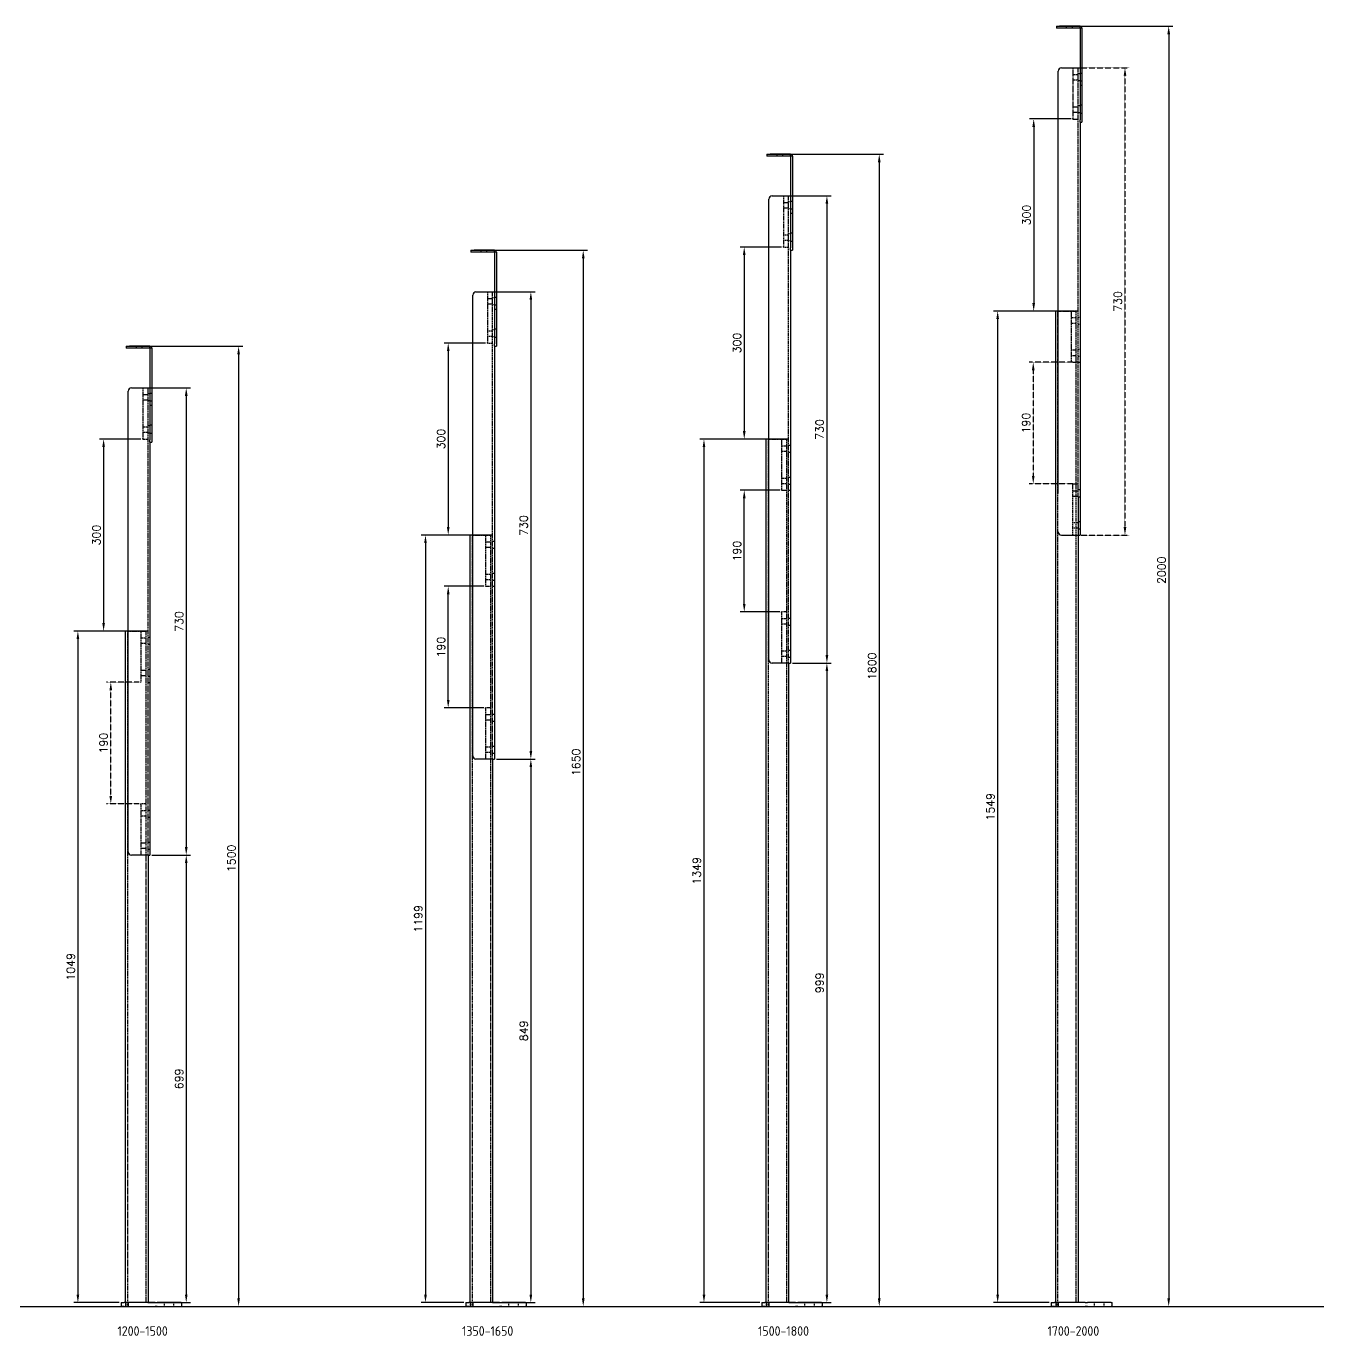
# Model space of a CAD drawing. Extents: x 10456 to 18222, y -1084 to 961.
# Drawn here: x 16195 to 18222, y -1084 to 961 of the extents above; entities that cross this region are included whole.
import ezdxf

# ---------------------------------------------------------------- set-up
doc = ezdxf.new("R2010")
doc.units = 0
doc.header["$LTSCALE"] = 0.05
doc.linetypes.add('Streeplijn', pattern=[10, 7, -3])
doc.layers.get('DEFPOINTS').update_dxf_attribs({"linetype": 'CONTINUOUS'})
for name, color, linetype in [('50VOL', 13, 'CONTINUOUS'), ('70VOL', 5, 'CONTINUOUS'), ('AM_3', 6, 'Streeplijn'), ('BASIS', 7, 'CONTINUOUS')]:
    doc.layers.add(name, color=color, linetype=linetype)
doc.styles.add('ROMANS', font='romans.shx')
doc.styles.get("Standard").update_dxf_attribs({"font": 'isocp.shx'})
doc.dimstyles.new('1_OP_05$0', dxfattribs={"dimscale": 5, "dimtxt": 2.5, "dimasz": 2.5, "dimexe": 1.3, "dimexo": 0.6, "dimgap": 1, "dimtad": 1, "dimdec": 1, "dimdsep": 46, "dimtxsty": 'ROMANS', "dimcen": -1.5, "dimclrd": 150, "dimclre": 150, "dimclrt": 5, "dimadec": 0, "dimazin": 0, "dimtfac": 1, "dimtdec": 1, "dimtmove": 0, "dimatfit": 3, "dimfxl": 0, "dimtolj": 1, "dimtzin": 0, "dimarcsym": 0})

# ---------------------------------------------------------------- blocks, each defined once
blk = doc.blocks.new('*D130')
at = {"layer": '70VOL', "color": 150, "lineweight": -2}
for p, q in [((16354.1, 461.5), (16533.1, 461.5)), ((16526.6, 449), (16526.6, -1026)), ((16441.1, -1038.5), (16533.1, -1038.5))]:
    blk.add_line(p, q, dxfattribs=at)
at = {"layer": '70VOL', "color": 150}
for points in [[(16524.6, 449), (16528.7, 449), (16526.6, 461.5)], [(16524.6, -1026), (16528.7, -1026), (16526.6, -1038.5)]]:
    blk.add_solid(points, dxfattribs=at)
at = {"layer": 'DEFPOINTS', "color": 0}
for p in [(16351.1, 461.5), (16438.1, -1038.5), (16526.6, -1038.5)]:
    blk.add_point(p, dxfattribs=at)
at = {"layer": '70VOL', "color": 5, "insert": (16515.4, -338.5), "char_height": 12.5, "attachment_point": 5, "rotation": 90, "style": 'ROMANS'}
blk.add_mtext('\\A1;1500', dxfattribs=at)
blk = doc.blocks.new('*D131')
at = {"layer": '70VOL', "color": 150, "lineweight": -2}
for p, q in [((16388.1, 396.5), (16451.3, 396.5)), ((16444.8, 384), (16444.8, -321)), ((16391.1, -333.5), (16451.3, -333.5))]:
    blk.add_line(p, q, dxfattribs=at)
at = {"layer": '70VOL', "color": 150}
for points in [[(16442.8, 384), (16446.9, 384), (16444.8, 396.5)], [(16442.8, -321), (16446.9, -321), (16444.8, -333.5)]]:
    blk.add_solid(points, dxfattribs=at)
at = {"layer": 'DEFPOINTS', "color": 0}
for p in [(16385.1, 396.5), (16388.1, -333.5), (16444.8, -333.5)]:
    blk.add_point(p, dxfattribs=at)
at = {"layer": '70VOL', "color": 5, "insert": (16433.6, 31.5), "char_height": 12.5, "attachment_point": 5, "rotation": 90, "style": 'ROMANS'}
blk.add_mtext('\\A1;730', dxfattribs=at)
blk = doc.blocks.new('*D132')
at = {"layer": '70VOL', "color": 150, "lineweight": -2}
for p, q in [((16374.1, 316.5), (16309.3, 316.5)), ((16315.8, 304), (16315.8, 29)), ((16379.1, 16.5), (16309.3, 16.5))]:
    blk.add_line(p, q, dxfattribs=at)
at = {"layer": '70VOL', "color": 150}
for points in [[(16313.7, 304), (16317.8, 304), (16315.8, 316.5)], [(16313.7, 29), (16317.8, 29), (16315.8, 16.5)]]:
    blk.add_solid(points, dxfattribs=at)
at = {"layer": 'DEFPOINTS', "color": 0}
for p in [(16377.1, 316.5), (16315.8, 16.5), (16382.1, 16.5)]:
    blk.add_point(p, dxfattribs=at)
at = {"layer": '70VOL', "color": 5, "insert": (16304.5, 166.5), "char_height": 12.5, "attachment_point": 5, "rotation": 90, "style": 'ROMANS'}
blk.add_mtext('\\A1;300', dxfattribs=at)
blk = doc.blocks.new('*D133')
at = {"layer": '70VOL', "color": 150, "lineweight": -2}
for p, q in [((16391.1, -333.5), (16451.3, -333.5)), ((16444.8, -346), (16444.8, -1020)), ((16385.1, -1032.5), (16451.3, -1032.5))]:
    blk.add_line(p, q, dxfattribs=at)
at = {"layer": '70VOL', "color": 150}
for points in [[(16442.8, -346), (16446.9, -346), (16444.8, -333.5)], [(16442.8, -1020), (16446.9, -1020), (16444.8, -1032.5)]]:
    blk.add_solid(points, dxfattribs=at)
at = {"layer": 'DEFPOINTS', "color": 0}
for p in [(16388.1, -333.5), (16382.1, -1032.5), (16444.8, -1032.5)]:
    blk.add_point(p, dxfattribs=at)
at = {"layer": '70VOL', "color": 5, "insert": (16433.6, -683), "char_height": 12.5, "attachment_point": 5, "rotation": 90, "style": 'ROMANS'}
blk.add_mtext('\\A1;699', dxfattribs=at)
blk = doc.blocks.new('*D134')
at = {"layer": '70VOL', "color": 150, "lineweight": -2}
for p, q in [((16892.4, 611.5), (17071.4, 611.5)), ((17064.9, 599), (17064.9, -1026)), ((16979.4, -1038.5), (17071.4, -1038.5))]:
    blk.add_line(p, q, dxfattribs=at)
at = {"layer": '70VOL', "color": 150}
for points in [[(17062.9, 599), (17067, 599), (17064.9, 611.5)], [(17062.9, -1026), (17067, -1026), (17064.9, -1038.5)]]:
    blk.add_solid(points, dxfattribs=at)
at = {"layer": 'DEFPOINTS', "color": 0}
for p in [(16889.4, 611.5), (16976.4, -1038.5), (17064.9, -1038.5)]:
    blk.add_point(p, dxfattribs=at)
at = {"layer": '70VOL', "color": 5, "insert": (17053.7, -188.5), "char_height": 12.5, "attachment_point": 5, "rotation": 90, "style": 'ROMANS'}
blk.add_mtext('\\A1;1650', dxfattribs=at)
blk = doc.blocks.new('*D135')
at = {"layer": '70VOL', "color": 150, "lineweight": -2}
for p, q in [((16926.4, 546.5), (16989.6, 546.5)), ((16983.1, 534), (16983.1, -171)), ((16929.4, -183.5), (16989.6, -183.5))]:
    blk.add_line(p, q, dxfattribs=at)
at = {"layer": '70VOL', "color": 150}
for points in [[(16981, 534), (16985.2, 534), (16983.1, 546.5)], [(16981, -171), (16985.2, -171), (16983.1, -183.5)]]:
    blk.add_solid(points, dxfattribs=at)
at = {"layer": 'DEFPOINTS', "color": 0}
for p in [(16923.4, 546.5), (16926.4, -183.5), (16983.1, -183.5)]:
    blk.add_point(p, dxfattribs=at)
at = {"layer": '70VOL', "color": 5, "insert": (16971.9, 181.5), "char_height": 12.5, "attachment_point": 5, "rotation": 90, "style": 'ROMANS'}
blk.add_mtext('\\A1;730', dxfattribs=at)
blk = doc.blocks.new('*D136')
at = {"layer": '70VOL', "color": 150, "lineweight": -2}
for p, q in [((16909.4, 86.5), (16847.5, 86.5)), ((16854, -91), (16854, 74)), ((16909.4, -103.5), (16847.5, -103.5))]:
    blk.add_line(p, q, dxfattribs=at)
at = {"layer": '70VOL', "color": 150}
for points in [[(16852, 74), (16856.1, 74), (16854, 86.5)], [(16852, -91), (16856.1, -91), (16854, -103.5)]]:
    blk.add_solid(points, dxfattribs=at)
at = {"layer": 'DEFPOINTS', "color": 0}
for p in [(16854, 86.5), (16912.4, 86.5), (16912.4, -103.5)]:
    blk.add_point(p, dxfattribs=at)
at = {"layer": '70VOL', "color": 5, "insert": (16842.8, -8.5), "char_height": 12.5, "attachment_point": 5, "rotation": 90, "style": 'ROMANS'}
blk.add_mtext('\\A1;190', dxfattribs=at)
blk = doc.blocks.new('*D137')
at = {"layer": '70VOL', "color": 150, "lineweight": -2}
for p, q in [((16912.4, 466.5), (16847.5, 466.5)), ((16854, 454), (16854, 179)), ((16917.4, 166.5), (16847.5, 166.5))]:
    blk.add_line(p, q, dxfattribs=at)
at = {"layer": '70VOL', "color": 150}
for points in [[(16852, 454), (16856.1, 454), (16854, 466.5)], [(16852, 179), (16856.1, 179), (16854, 166.5)]]:
    blk.add_solid(points, dxfattribs=at)
at = {"layer": 'DEFPOINTS', "color": 0}
for p in [(16915.4, 466.5), (16854, 166.5), (16920.4, 166.5)]:
    blk.add_point(p, dxfattribs=at)
at = {"layer": '70VOL', "color": 5, "insert": (16842.8, 316.5), "char_height": 12.5, "attachment_point": 5, "rotation": 90, "style": 'ROMANS'}
blk.add_mtext('\\A1;300', dxfattribs=at)
blk = doc.blocks.new('*D138')
at = {"layer": '70VOL', "color": 150, "lineweight": -2}
for p, q in [((16929.4, -183.5), (16989.6, -183.5)), ((16983.1, -196), (16983.1, -1020)), ((16923.4, -1032.5), (16989.6, -1032.5))]:
    blk.add_line(p, q, dxfattribs=at)
at = {"layer": '70VOL', "color": 150}
for points in [[(16981, -196), (16985.2, -196), (16983.1, -183.5)], [(16981, -1020), (16985.2, -1020), (16983.1, -1032.5)]]:
    blk.add_solid(points, dxfattribs=at)
at = {"layer": 'DEFPOINTS', "color": 0}
for p in [(16926.4, -183.5), (16920.4, -1032.5), (16983.1, -1032.5)]:
    blk.add_point(p, dxfattribs=at)
at = {"layer": '70VOL', "color": 5, "insert": (16971.9, -608), "char_height": 12.5, "attachment_point": 5, "rotation": 90, "style": 'ROMANS'}
blk.add_mtext('\\A1;849', dxfattribs=at)
blk = doc.blocks.new('*D139')
at = {"layer": '70VOL', "color": 150, "lineweight": -2}
for p, q in [((17354.8, 761.5), (17533.8, 761.5)), ((17527.3, 749), (17527.3, -1026)), ((17441.8, -1038.5), (17533.8, -1038.5))]:
    blk.add_line(p, q, dxfattribs=at)
at = {"layer": '70VOL', "color": 150}
for points in [[(17525.2, 749), (17529.4, 749), (17527.3, 761.5)], [(17525.2, -1026), (17529.4, -1026), (17527.3, -1038.5)]]:
    blk.add_solid(points, dxfattribs=at)
at = {"layer": 'DEFPOINTS', "color": 0}
for p in [(17351.8, 761.5), (17438.8, -1038.5), (17527.3, -1038.5)]:
    blk.add_point(p, dxfattribs=at)
at = {"layer": '70VOL', "color": 5, "insert": (17516, -38.5), "char_height": 12.5, "attachment_point": 5, "rotation": 90, "style": 'ROMANS'}
blk.add_mtext('\\A1;1800', dxfattribs=at)
blk = doc.blocks.new('*D140')
at = {"layer": '70VOL', "color": 150, "lineweight": -2}
for p, q in [((17388.8, 696.5), (17452, 696.5)), ((17445.5, 684), (17445.5, -21)), ((17391.8, -33.5), (17452, -33.5))]:
    blk.add_line(p, q, dxfattribs=at)
at = {"layer": '70VOL', "color": 150}
for points in [[(17443.4, 684), (17447.6, 684), (17445.5, 696.5)], [(17443.4, -21), (17447.6, -21), (17445.5, -33.5)]]:
    blk.add_solid(points, dxfattribs=at)
at = {"layer": 'DEFPOINTS', "color": 0}
for p in [(17385.8, 696.5), (17388.8, -33.5), (17445.5, -33.5)]:
    blk.add_point(p, dxfattribs=at)
at = {"layer": '70VOL', "color": 5, "insert": (17434.2, 331.5), "char_height": 12.5, "attachment_point": 5, "rotation": 90, "style": 'ROMANS'}
blk.add_mtext('\\A1;730', dxfattribs=at)
blk = doc.blocks.new('*D141')
at = {"layer": '70VOL', "color": 150, "lineweight": -2}
for p, q in [((17371.8, 236.5), (17309.9, 236.5)), ((17316.4, 59), (17316.4, 224)), ((17371.8, 46.5), (17309.9, 46.5))]:
    blk.add_line(p, q, dxfattribs=at)
at = {"layer": '70VOL', "color": 150}
for points in [[(17314.3, 224), (17318.5, 224), (17316.4, 236.5)], [(17314.3, 59), (17318.5, 59), (17316.4, 46.5)]]:
    blk.add_solid(points, dxfattribs=at)
at = {"layer": 'DEFPOINTS', "color": 0}
for p in [(17316.4, 236.5), (17374.8, 236.5), (17374.8, 46.5)]:
    blk.add_point(p, dxfattribs=at)
at = {"layer": '70VOL', "color": 5, "insert": (17305.1, 141.5), "char_height": 12.5, "attachment_point": 5, "rotation": 90, "style": 'ROMANS'}
blk.add_mtext('\\A1;190', dxfattribs=at)
blk = doc.blocks.new('*D142')
at = {"layer": '70VOL', "color": 150, "lineweight": -2}
for p, q in [((17374.8, 616.5), (17309.9, 616.5)), ((17316.4, 604), (17316.4, 329)), ((17379.8, 316.5), (17309.9, 316.5))]:
    blk.add_line(p, q, dxfattribs=at)
at = {"layer": '70VOL', "color": 150}
for points in [[(17314.3, 604), (17318.5, 604), (17316.4, 616.5)], [(17314.3, 329), (17318.5, 329), (17316.4, 316.5)]]:
    blk.add_solid(points, dxfattribs=at)
at = {"layer": 'DEFPOINTS', "color": 0}
for p in [(17377.8, 616.5), (17316.4, 316.5), (17382.8, 316.5)]:
    blk.add_point(p, dxfattribs=at)
at = {"layer": '70VOL', "color": 5, "insert": (17305.1, 466.5), "char_height": 12.5, "attachment_point": 5, "rotation": 90, "style": 'ROMANS'}
blk.add_mtext('\\A1;300', dxfattribs=at)
blk = doc.blocks.new('*D143')
at = {"layer": '70VOL', "color": 150, "lineweight": -2}
for p, q in [((17391.8, -33.5), (17452, -33.5)), ((17445.5, -46), (17445.5, -1020)), ((17385.8, -1032.5), (17452, -1032.5))]:
    blk.add_line(p, q, dxfattribs=at)
at = {"layer": '70VOL', "color": 150}
for points in [[(17443.4, -46), (17447.6, -46), (17445.5, -33.5)], [(17443.4, -1020), (17447.6, -1020), (17445.5, -1032.5)]]:
    blk.add_solid(points, dxfattribs=at)
at = {"layer": 'DEFPOINTS', "color": 0}
for p in [(17388.8, -33.5), (17382.8, -1032.5), (17445.5, -1032.5)]:
    blk.add_point(p, dxfattribs=at)
at = {"layer": '70VOL', "color": 5, "insert": (17434.2, -533), "char_height": 12.5, "attachment_point": 5, "rotation": 90, "style": 'ROMANS'}
blk.add_mtext('\\A1;999', dxfattribs=at)
blk = doc.blocks.new('*D144')
at = {"layer": '70VOL', "color": 150, "lineweight": -2}
for p, q in [((17806.9, 961.5), (17985.9, 961.5)), ((17979.4, 949), (17979.4, -1026)), ((17893.9, -1038.5), (17985.9, -1038.5))]:
    blk.add_line(p, q, dxfattribs=at)
at = {"layer": '70VOL', "color": 150}
for points in [[(17977.3, 949), (17981.5, 949), (17979.4, 961.5)], [(17977.3, -1026), (17981.5, -1026), (17979.4, -1038.5)]]:
    blk.add_solid(points, dxfattribs=at)
at = {"layer": 'DEFPOINTS', "color": 0}
for p in [(17803.9, 961.5), (17890.9, -1038.5), (17979.4, -1038.5)]:
    blk.add_point(p, dxfattribs=at)
at = {"layer": '70VOL', "color": 5, "insert": (17968.2, 111.5), "char_height": 12.5, "attachment_point": 5, "rotation": 90, "style": 'ROMANS'}
blk.add_mtext('\\A1;2000', dxfattribs=at)
blk = doc.blocks.new('*D145')
at = {"layer": '70VOL', "color": 150, "lineweight": -2}
for p, q in [((17826.9, 816.5), (17762, 816.5)), ((17768.5, 804), (17768.5, 529)), ((17831.9, 516.5), (17762, 516.5))]:
    blk.add_line(p, q, dxfattribs=at)
at = {"layer": '70VOL', "color": 150}
for points in [[(17766.4, 804), (17770.6, 804), (17768.5, 816.5)], [(17766.4, 529), (17770.6, 529), (17768.5, 516.5)]]:
    blk.add_solid(points, dxfattribs=at)
at = {"layer": 'DEFPOINTS', "color": 0}
for p in [(17829.9, 816.5), (17768.5, 516.5), (17834.9, 516.5)]:
    blk.add_point(p, dxfattribs=at)
at = {"layer": '70VOL', "color": 5, "insert": (17757.3, 666.5), "char_height": 12.5, "attachment_point": 5, "rotation": 90, "style": 'ROMANS'}
blk.add_mtext('\\A1;300', dxfattribs=at)
blk = doc.blocks.new('*D153')
at = {"layer": '70VOL', "color": 150, "lineweight": -2}
for p, q in [((16347.1, 16.5), (16269.1, 16.5)), ((16275.6, 4), (16275.6, -1020)), ((16340.1, -1032.5), (16269.1, -1032.5))]:
    blk.add_line(p, q, dxfattribs=at)
at = {"layer": '70VOL', "color": 150}
for points in [[(16273.5, 4), (16277.7, 4), (16275.6, 16.5)], [(16273.5, -1020), (16277.7, -1020), (16275.6, -1032.5)]]:
    blk.add_solid(points, dxfattribs=at)
at = {"layer": 'DEFPOINTS', "color": 0}
for p in [(16350.1, 16.5), (16275.6, -1032.5), (16343.1, -1032.5)]:
    blk.add_point(p, dxfattribs=at)
at = {"layer": '70VOL', "color": 5, "insert": (16264.4, -508), "char_height": 12.5, "attachment_point": 5, "rotation": 90, "style": 'ROMANS'}
blk.add_mtext('\\A1;1049', dxfattribs=at)
blk = doc.blocks.new('*D154')
at = {"layer": '70VOL', "color": 150, "lineweight": -2}
for p, q in [((16885.4, 166.5), (16812, 166.5)), ((16818.5, 154), (16818.5, -1020)), ((16878.4, -1032.5), (16812, -1032.5))]:
    blk.add_line(p, q, dxfattribs=at)
at = {"layer": '70VOL', "color": 150}
for points in [[(16816.4, 154), (16820.6, 154), (16818.5, 166.5)], [(16816.4, -1020), (16820.6, -1020), (16818.5, -1032.5)]]:
    blk.add_solid(points, dxfattribs=at)
at = {"layer": 'DEFPOINTS', "color": 0}
for p in [(16888.4, 166.5), (16818.5, -1032.5), (16881.4, -1032.5)]:
    blk.add_point(p, dxfattribs=at)
at = {"layer": '70VOL', "color": 5, "insert": (16807.3, -433), "char_height": 12.5, "attachment_point": 5, "rotation": 90, "style": 'ROMANS'}
blk.add_mtext('\\A1;1199', dxfattribs=at)
blk = doc.blocks.new('*D155')
at = {"layer": '70VOL', "color": 150, "lineweight": -2}
for p, q in [((17351.8, 316.5), (17247, 316.5)), ((17253.5, 304), (17253.5, -1020)), ((17340.8, -1032.5), (17247, -1032.5))]:
    blk.add_line(p, q, dxfattribs=at)
at = {"layer": '70VOL', "color": 150}
for points in [[(17251.4, 304), (17255.6, 304), (17253.5, 316.5)], [(17251.4, -1020), (17255.6, -1020), (17253.5, -1032.5)]]:
    blk.add_solid(points, dxfattribs=at)
at = {"layer": 'DEFPOINTS', "color": 0}
for p in [(17354.8, 316.5), (17253.5, -1032.5), (17343.8, -1032.5)]:
    blk.add_point(p, dxfattribs=at)
at = {"layer": '70VOL', "color": 5, "insert": (17242.2, -358), "char_height": 12.5, "attachment_point": 5, "rotation": 90, "style": 'ROMANS'}
blk.add_mtext('\\A1;1349', dxfattribs=at)
blk = doc.blocks.new('*D156')
at = {"layer": '70VOL', "color": 150, "lineweight": -2}
for p, q in [((17799.9, 516.5), (17705.7, 516.5)), ((17712.2, 504), (17712.2, -1020)), ((17792.9, -1032.5), (17705.7, -1032.5))]:
    blk.add_line(p, q, dxfattribs=at)
at = {"layer": '70VOL', "color": 150}
for points in [[(17710.1, 504), (17714.3, 504), (17712.2, 516.5)], [(17710.1, -1020), (17714.3, -1020), (17712.2, -1032.5)]]:
    blk.add_solid(points, dxfattribs=at)
at = {"layer": 'DEFPOINTS', "color": 0}
for p in [(17802.9, 516.5), (17712.2, -1032.5), (17795.9, -1032.5)]:
    blk.add_point(p, dxfattribs=at)
at = {"layer": '70VOL', "color": 5, "insert": (17700.9, -258), "char_height": 12.5, "attachment_point": 5, "rotation": 90, "style": 'ROMANS'}
blk.add_mtext('\\A1;1549', dxfattribs=at)
blk = doc.blocks.new('*D157')
at = {"layer": 'AM_3', "color": 150, "lineweight": -2}
for p, q in [((17814.9, 896.5), (17917.6, 896.5)), ((17911.1, 884), (17911.1, 179)), ((17832.9, 166.5), (17917.6, 166.5))]:
    blk.add_line(p, q, dxfattribs=at)
at = {"layer": 'AM_3', "color": 150}
for points in [[(17909, 884), (17913.2, 884), (17911.1, 896.5)], [(17909, 179), (17913.2, 179), (17911.1, 166.5)]]:
    blk.add_solid(points, dxfattribs=at)
at = {"layer": 'DEFPOINTS', "color": 0}
for p in [(17811.9, 896.5), (17829.9, 166.5), (17911.1, 166.5)]:
    blk.add_point(p, dxfattribs=at)
at = {"layer": 'AM_3', "color": 5, "insert": (17899.9, 531.5), "char_height": 12.5, "attachment_point": 5, "rotation": 90, "style": 'ROMANS'}
blk.add_mtext('\\A1;730', dxfattribs=at)
blk = doc.blocks.new('*D158')
at = {"layer": 'AM_3', "color": 150, "lineweight": -2}
for p, q in [((17837.9, 436.5), (17761.3, 436.5)), ((17767.8, 424), (17767.8, 259)), ((17834.9, 246.5), (17761.3, 246.5))]:
    blk.add_line(p, q, dxfattribs=at)
at = {"layer": 'AM_3', "color": 150}
for points in [[(17765.7, 424), (17769.9, 424), (17767.8, 436.5)], [(17765.7, 259), (17769.9, 259), (17767.8, 246.5)]]:
    blk.add_solid(points, dxfattribs=at)
at = {"layer": 'DEFPOINTS', "color": 0}
for p in [(17840.9, 436.5), (17767.8, 246.5), (17837.9, 246.5)]:
    blk.add_point(p, dxfattribs=at)
at = {"layer": 'AM_3', "color": 5, "insert": (17756.6, 341.5), "char_height": 12.5, "attachment_point": 5, "rotation": 90, "style": 'ROMANS'}
blk.add_mtext('\\A1;190', dxfattribs=at)
blk = doc.blocks.new('*D159')
at = {"layer": 'AM_3', "color": 150, "lineweight": -2}
for p, q in [((16371.1, -63.5), (16320.5, -63.5)), ((16327, -241), (16327, -76)), ((16371.1, -253.5), (16320.5, -253.5))]:
    blk.add_line(p, q, dxfattribs=at)
at = {"layer": 'AM_3', "color": 150}
for points in [[(16324.9, -76), (16329.1, -76), (16327, -63.5)], [(16324.9, -241), (16329.1, -241), (16327, -253.5)]]:
    blk.add_solid(points, dxfattribs=at)
at = {"layer": 'DEFPOINTS', "color": 0}
for p in [(16327, -63.5), (16374.1, -63.5), (16374.1, -253.5)]:
    blk.add_point(p, dxfattribs=at)
at = {"layer": 'AM_3', "color": 5, "insert": (16315.7, -158.5), "char_height": 12.5, "attachment_point": 5, "rotation": 90, "style": 'ROMANS'}
blk.add_mtext('\\A1;190', dxfattribs=at)

msp = doc.modelspace()

# ---------------------------------------------------------------- linework, layer by layer
at = {"layer": '50VOL', "ltscale": 5}
for p, q in [((17803.88, 961.47), (17808.88, 961.47)), ((17803.88, 961.47), (17803.88, 958.47)), ((17808.88, 958.47), (17803.88, 958.47)), ((17840.87, 961.47), (17808.88, 961.47)), ((17840.87, 958.47), (17808.88, 958.47)), ((17840.87, 958.47), (17840.87, 961.47)), ((17840.87, 958.47), (17840.87, 961.47)), ((17840.87, 961.47), (17840.87, 961.47)), ((17840.87, 958.47), (17840.87, 958.47)), ((17840.88, 958.47), (17840.88, 815.08)), ((17843.88, 958.47), (17840.88, 958.47)), ((17843.88, 958.47), (17843.88, 815.08)), ((17806.88, 231.47), (17806.88, 891.47)), ((17811.88, 896.47), (17837.87, 896.47)), ((17837.87, 896.47), (17840.88, 896.47)), ((17840.88, 811.47), (17840.88, 815.08)), ((17840.88, 811.47), (17840.88, 166.47)), ((17840.88, 811.47), (17843.88, 811.47)), ((17843.88, 815.08), (17843.88, 811.47)), ((17351.76, 761.47), (17356.76, 761.47)), ((17351.76, 761.47), (17351.76, 758.47)), ((17356.76, 758.47), (17351.76, 758.47)), ((17388.76, 761.47), (17356.76, 761.47)), ((17388.76, 758.47), (17356.76, 758.47)), ((17388.76, 758.47), (17388.76, 761.47)), ((17388.76, 758.47), (17388.76, 761.47)), ((17388.76, 761.47), (17388.76, 761.47)), ((17388.76, 758.47), (17388.76, 615.08)), ((17388.76, 758.47), (17388.76, 758.47)), ((17391.76, 758.47), (17388.76, 758.47)), ((17391.76, 758.47), (17391.76, 615.08)), ((17359.76, 696.47), (17385.76, 696.47)), ((17385.76, 696.47), (17388.76, 696.47)), ((17354.76, -28.53), (17354.76, 691.47)), ((17388.76, 611.47), (17388.76, 615.08)), ((17391.76, 615.08), (17391.76, 611.47)), ((16889.41, 611.47), (16894.41, 611.47)), ((16889.41, 611.47), (16889.41, 608.47)), ((16894.41, 608.47), (16889.41, 608.47)), ((16926.41, 611.47), (16894.41, 611.47)), ((16926.41, 608.47), (16894.41, 608.47)), ((16926.41, 608.47), (16926.41, 611.47)), ((16926.41, 608.47), (16926.41, 611.47)), ((16926.41, 611.47), (16926.41, 611.47)), ((16926.41, 608.47), (16926.41, 465.08)), ((16926.41, 608.47), (16926.41, 608.47)), ((16929.41, 608.47), (16926.41, 608.47)), ((16929.41, 608.47), (16929.41, 465.08)), ((17388.76, 611.47), (17388.76, -33.53)), ((17388.76, 611.47), (17391.76, 611.47)), ((16892.41, -178.53), (16892.41, 541.47)), ((16897.41, 546.47), (16923.41, 546.47)), ((16923.41, 546.47), (16926.41, 546.47)), ((17805.88, 516.47), (17802.88, 516.47)), ((17802.88, -1032.53), (17802.88, 516.47)), ((17805.88, 516.47), (17806.88, 516.47)), ((16351.12, 461.47), (16356.12, 461.47)), ((16351.12, 461.47), (16351.12, 458.47)), ((16356.12, 458.47), (16351.12, 458.47)), ((16388.12, 461.47), (16356.12, 461.47)), ((16388.12, 458.47), (16356.12, 458.47)), ((16388.12, 458.47), (16388.12, 461.47)), ((16388.12, 458.47), (16388.12, 461.47)), ((16388.12, 461.47), (16388.12, 461.47)), ((16388.12, 458.47), (16388.12, 315.08)), ((16388.12, 458.47), (16388.12, 458.47)), ((16391.12, 458.47), (16388.12, 458.47)), ((16391.12, 458.47), (16391.12, 315.08)), ((16926.41, 461.47), (16926.41, 465.08)), ((16926.41, 461.47), (16926.41, -183.53)), ((16926.41, 461.47), (16929.41, 461.47)), ((16929.41, 465.08), (16929.41, 461.47)), ((17837.87, 436.47), (17840.88, 436.47)), ((16354.12, -328.53), (16354.12, 391.47)), ((16359.12, 396.47), (16385.12, 396.47)), ((16385.12, 396.47), (16388.12, 396.47)), ((16388.12, 311.47), (16388.12, 315.08)), ((16388.12, 311.47), (16388.12, -333.53)), ((16388.12, 311.47), (16391.12, 311.47)), ((16391.12, 315.08), (16391.12, 311.47)), ((17353.76, 316.47), (17350.76, 316.47)), ((17350.76, -1032.53), (17350.76, 316.47)), ((17353.76, 316.47), (17354.76, 316.47)), ((17840.88, 251.47), (17840.88, 247.86)), ((17385.76, 236.47), (17388.76, 236.47)), ((17837.88, 226.47), (17837.88, -1032.53)), ((16891.41, 166.47), (16888.41, 166.47)), ((16888.41, -1032.53), (16888.41, 166.47)), ((16891.41, 166.47), (16892.41, 166.47)), ((17811.88, 166.47), (17840.88, 166.47)), ((17837.87, 166.47), (17840.88, 166.47)), ((16923.41, 86.47), (16926.41, 86.47)), ((16353.12, 16.47), (16350.12, 16.47)), ((16350.12, -1032.53), (16350.12, 16.47)), ((16353.12, 16.47), (16354.12, 16.47)), ((17385.76, -33.53), (17359.76, -33.53)), ((17385.76, -33.53), (17388.76, -33.53)), ((17385.76, -33.53), (17385.76, -1032.53)), ((16385.12, -63.53), (16388.12, -63.53)), ((16923.41, -183.53), (16897.41, -183.53)), ((16923.41, -183.53), (16926.41, -183.53)), ((16923.41, -183.53), (16923.41, -1032.53)), ((16385.12, -333.53), (16359.12, -333.53)), ((16385.12, -333.53), (16388.12, -333.53)), ((16385.12, -333.53), (16385.12, -1032.53)), ((16343.12, -1032.53), (16348.12, -1032.53)), ((16343.12, -1032.53), (16343.12, -1038.53)), ((16348.12, -1038.53), (16343.12, -1038.53)), ((16396.05, -1032.53), (16348.12, -1032.53)), ((16348.12, -1038.53), (16396.05, -1038.53)), ((16396.05, -1032.53), (16399.58, -1032.53)), ((16399.58, -1038.53), (16396.05, -1038.53)), ((16436.66, -1032.53), (16399.58, -1032.53)), ((16399.58, -1038.53), (16436.66, -1038.53)), ((16436.66, -1032.53), (16438.12, -1032.53)), ((16438.12, -1038.53), (16436.66, -1038.53)), ((16438.12, -1038.53), (16438.12, -1032.53)), ((16881.41, -1032.53), (16886.41, -1032.53)), ((16881.41, -1032.53), (16881.41, -1038.53)), ((16886.41, -1038.53), (16881.41, -1038.53)), ((16934.34, -1032.53), (16886.41, -1032.53)), ((16886.41, -1038.53), (16934.34, -1038.53)), ((16934.34, -1032.53), (16937.88, -1032.53)), ((16937.88, -1038.53), (16934.34, -1038.53)), ((16974.95, -1032.53), (16937.88, -1032.53)), ((16937.88, -1038.53), (16974.95, -1038.53)), ((16974.95, -1032.53), (16976.41, -1032.53)), ((16976.41, -1038.53), (16974.95, -1038.53)), ((16976.41, -1038.53), (16976.41, -1032.53)), ((17343.76, -1032.53), (17348.76, -1032.53)), ((17343.76, -1032.53), (17343.76, -1038.53)), ((17348.76, -1038.53), (17343.76, -1038.53)), ((17396.69, -1032.53), (17348.76, -1032.53)), ((17348.76, -1038.53), (17396.69, -1038.53)), ((17396.69, -1032.53), (17400.23, -1032.53)), ((17400.23, -1038.53), (17396.69, -1038.53)), ((17437.3, -1032.53), (17400.23, -1032.53)), ((17400.23, -1038.53), (17437.3, -1038.53)), ((17437.3, -1032.53), (17438.76, -1032.53)), ((17438.76, -1038.53), (17437.3, -1038.53)), ((17438.76, -1038.53), (17438.76, -1032.53)), ((17795.88, -1032.53), (17800.88, -1032.53)), ((17795.88, -1032.53), (17795.88, -1038.53)), ((17800.88, -1038.53), (17795.88, -1038.53)), ((17848.8, -1032.53), (17800.88, -1032.53)), ((17800.88, -1038.53), (17848.8, -1038.53)), ((17848.8, -1032.53), (17852.34, -1032.53)), ((17852.34, -1038.53), (17848.8, -1038.53)), ((17889.41, -1032.53), (17852.34, -1032.53)), ((17852.34, -1038.53), (17889.41, -1038.53)), ((17889.41, -1032.53), (17890.88, -1032.53)), ((17890.88, -1038.53), (17889.41, -1038.53)), ((17890.88, -1038.53), (17890.88, -1032.53))]:
    msp.add_line(p, q, dxfattribs=at)
for centre, radius, start, end in [((17840.87, 958.47), 3, 0, 90), ((17840.87, 958.47), 0.001, 0, 90), ((17811.88, 891.47), 5, 90, 180), ((17388.76, 758.47), 3, 0, 90), ((17388.76, 758.47), 0.001, 0, 90), ((17359.76, 691.47), 5, 90, 180), ((16926.41, 608.47), 3, 0, 90), ((16926.41, 608.47), 0.001, 0, 90), ((16897.41, 541.47), 5, 90, 180), ((16388.12, 458.47), 3, 0, 90), ((16388.12, 458.47), 0.001, 0, 90), ((16359.12, 391.47), 5, 90, 180), ((17811.88, 171.47), 5, 180, 270), ((17359.76, -28.53), 5, 180, 270), ((16897.41, -178.53), 5, 180, 270), ((16359.12, -328.53), 5, 180, 270)]:
    msp.add_arc(centre, radius, start, end, dxfattribs=at)
at = {"layer": 'AM_3', "ltscale": 5}
for p, q in [((17819.38, 961.47), (17819.38, 958.47)), ((17828.38, 961.47), (17828.38, 958.47)), ((17829.88, 895.47), (17829.88, 896.47)), ((17829.88, 895.47), (17829.88, 817.47)), ((17837.88, 885.65), (17829.88, 885.65)), ((17837.88, 226.47), (17837.88, 896.47)), ((17840.88, 886.97), (17837.88, 886.97)), ((17843.88, 887.47), (17840.88, 887.47)), ((17837.88, 877.28), (17829.88, 877.28)), ((17840.88, 875.97), (17837.88, 875.97)), ((17843.88, 875.47), (17840.88, 875.47)), ((17843.88, 868.77), (17840.88, 868.77)), ((17829.88, 835.65), (17837.88, 835.65)), ((17829.88, 827.28), (17837.88, 827.28)), ((17840.88, 836.97), (17837.88, 836.97)), ((17840.88, 825.97), (17837.88, 825.97)), ((17843.88, 837.97), (17840.88, 837.97)), ((17843.88, 824.97), (17840.88, 824.97)), ((17829.88, 816.47), (17829.88, 817.47)), ((17829.88, 816.47), (17837.88, 816.47)), ((17367.26, 761.47), (17367.26, 758.47)), ((17376.26, 761.47), (17376.26, 758.47)), ((17377.76, 695.47), (17377.76, 696.47)), ((17385.76, -33.53), (17385.76, 696.47)), ((17377.76, 695.47), (17377.76, 617.47)), ((17385.76, 685.65), (17377.76, 685.65)), ((17385.76, 677.28), (17377.76, 677.28)), ((17388.76, 686.97), (17385.76, 686.97)), ((17388.76, 675.97), (17385.76, 675.97)), ((17391.76, 687.47), (17388.76, 687.47)), ((17391.76, 675.47), (17388.76, 675.47)), ((17391.76, 668.77), (17388.76, 668.77)), ((17377.76, 635.65), (17385.76, 635.65)), ((17388.76, 636.97), (17385.76, 636.97)), ((17391.76, 637.97), (17388.76, 637.97)), ((17377.76, 627.28), (17385.76, 627.28)), ((17377.76, 616.47), (17377.76, 617.47)), ((17377.76, 616.47), (17385.76, 616.47)), ((17388.76, 625.97), (17385.76, 625.97)), ((17391.76, 624.97), (17388.76, 624.97)), ((16904.91, 611.47), (16904.91, 608.47)), ((16913.91, 611.47), (16913.91, 608.47)), ((16915.41, 545.47), (16915.41, 546.47)), ((16915.41, 545.47), (16915.41, 467.47)), ((16923.41, 535.65), (16915.41, 535.65)), ((16923.41, -183.53), (16923.41, 546.47)), ((16926.41, 536.97), (16923.41, 536.97)), ((16929.41, 537.47), (16926.41, 537.47)), ((16923.41, 527.28), (16915.41, 527.28)), ((16926.41, 525.97), (16923.41, 525.97)), ((16929.41, 525.47), (16926.41, 525.47)), ((16929.41, 518.77), (16926.41, 518.77)), ((17805.88, 516.47), (17805.88, -1032.53)), ((17806.88, 516.47), (17834.87, 516.47)), ((17834.88, 516.47), (17826.88, 516.47)), ((17826.88, 515.47), (17826.88, 516.47)), ((17826.88, 515.47), (17826.88, 437.47)), ((17837.88, 516.47), (17834.87, 516.47)), ((17837.88, 516.47), (17834.87, 516.47)), ((17834.88, -1032.53), (17834.88, 516.47)), ((17834.88, 505.65), (17826.88, 505.65)), ((17834.88, 497.28), (17826.88, 497.28)), ((17837.88, 506.97), (17840.88, 506.97)), ((17837.88, 495.97), (17840.88, 495.97)), ((16915.41, 485.65), (16923.41, 485.65)), ((16915.41, 477.28), (16923.41, 477.28)), ((16926.41, 486.97), (16923.41, 486.97)), ((16926.41, 475.97), (16923.41, 475.97)), ((16929.41, 487.97), (16926.41, 487.97)), ((16929.41, 474.97), (16926.41, 474.97)), ((16366.62, 461.47), (16366.62, 458.47)), ((16375.62, 461.47), (16375.62, 458.47)), ((16915.41, 466.47), (16915.41, 467.47)), ((16915.41, 466.47), (16923.41, 466.47)), ((17826.88, 455.65), (17834.88, 455.65)), ((17837.88, 456.97), (17840.88, 456.97)), ((17826.88, 447.28), (17834.88, 447.28)), ((17826.88, 436.47), (17826.88, 437.47)), ((17837.88, 445.97), (17840.88, 445.97)), ((16377.12, 395.47), (16377.12, 396.47)), ((16377.12, 395.47), (16377.12, 317.47)), ((16385.12, -333.53), (16385.12, 396.47)), ((16385.12, 385.65), (16377.12, 385.65)), ((16385.12, 377.28), (16377.12, 377.28)), ((16388.12, 386.97), (16385.12, 386.97)), ((16388.12, 375.97), (16385.12, 375.97)), ((16391.12, 387.47), (16388.12, 387.47)), ((16391.12, 375.47), (16388.12, 375.47)), ((16391.12, 368.77), (16388.12, 368.77)), ((16377.12, 335.65), (16385.12, 335.65)), ((16388.12, 336.97), (16385.12, 336.97)), ((16391.12, 337.97), (16388.12, 337.97)), ((16377.12, 327.28), (16385.12, 327.28)), ((16377.12, 316.47), (16377.12, 317.47)), ((16377.12, 316.47), (16385.12, 316.47)), ((16388.12, 325.97), (16385.12, 325.97)), ((16391.12, 324.97), (16388.12, 324.97)), ((17353.76, 316.47), (17353.76, -1032.53)), ((17354.76, 316.47), (17382.76, 316.47)), ((17382.76, 316.47), (17374.76, 316.47)), ((17374.76, 315.47), (17374.76, 316.47)), ((17374.76, 315.47), (17374.76, 237.47)), ((17382.76, -1032.53), (17382.76, 316.47)), ((17385.76, 316.47), (17382.76, 316.47)), ((17385.76, 316.47), (17382.76, 316.47)), ((17385.76, 306.97), (17388.76, 306.97)), ((17382.76, 305.65), (17374.76, 305.65)), ((17382.76, 297.28), (17374.76, 297.28)), ((17385.76, 295.97), (17388.76, 295.97)), ((17374.76, 255.65), (17382.76, 255.65)), ((17374.76, 247.28), (17382.76, 247.28)), ((17385.76, 256.97), (17388.76, 256.97)), ((17385.76, 245.97), (17388.76, 245.97)), ((17829.88, 246.47), (17829.88, 245.47)), ((17829.88, 246.47), (17837.88, 246.47)), ((17374.76, 236.47), (17374.76, 237.47)), ((17829.88, 167.47), (17829.88, 245.47)), ((17829.88, 235.65), (17837.88, 235.65)), ((17829.88, 227.28), (17837.88, 227.28)), ((17840.88, 236.97), (17837.88, 236.97)), ((17840.88, 225.97), (17837.88, 225.97)), ((17837.88, 185.65), (17829.88, 185.65)), ((17840.88, 186.97), (17837.88, 186.97)), ((16891.41, 166.47), (16891.41, -1032.53)), ((16892.41, 166.47), (16920.41, 166.47)), ((16920.41, 166.47), (16912.41, 166.47)), ((16912.41, 165.47), (16912.41, 166.47)), ((16912.41, 165.47), (16912.41, 87.47)), ((16920.41, -1032.53), (16920.41, 166.47)), ((16923.41, 166.47), (16920.41, 166.47)), ((16923.41, 166.47), (16920.41, 166.47)), ((16923.41, 166.47), (16920.41, 166.47)), ((16923.41, 166.47), (16920.41, 166.47)), ((17837.88, 177.28), (17829.88, 177.28)), ((17829.88, 167.47), (17829.88, 166.47)), ((17840.88, 175.97), (17837.88, 175.97)), ((16920.41, 155.65), (16912.41, 155.65)), ((16920.41, 147.28), (16912.41, 147.28)), ((16923.41, 156.97), (16926.41, 156.97)), ((16923.41, 145.97), (16926.41, 145.97)), ((16912.41, 105.65), (16920.41, 105.65)), ((16923.41, 106.97), (16926.41, 106.97)), ((16912.41, 97.28), (16920.41, 97.28)), ((16912.41, 86.47), (16912.41, 87.47)), ((16923.41, 95.97), (16926.41, 95.97)), ((17382.76, 46.47), (17374.76, 46.47)), ((17374.76, 45.47), (17374.76, 46.47)), ((17374.76, 45.47), (17374.76, -32.53)), ((17382.76, 35.65), (17374.76, 35.65)), ((17382.76, 27.28), (17374.76, 27.28)), ((17385.76, 36.97), (17388.76, 36.97)), ((17385.76, 25.97), (17388.76, 25.97)), ((16353.12, 16.47), (16353.12, -1032.53)), ((16354.12, 16.47), (16382.12, 16.47)), ((16382.12, 16.47), (16374.12, 16.47)), ((16374.12, 15.47), (16374.12, 16.47)), ((16374.12, 15.47), (16374.12, -62.53)), ((16382.12, 5.65), (16374.12, 5.65)), ((16382.12, -1032.53), (16382.12, 16.47)), ((16385.12, 16.47), (16382.12, 16.47)), ((16385.12, 6.97), (16388.12, 6.97)), ((16382.12, -2.72), (16374.12, -2.72)), ((16385.12, -4.03), (16388.12, -4.03)), ((17374.76, -14.35), (17382.76, -14.35)), ((17385.76, -13.03), (17388.76, -13.03)), ((17374.76, -22.72), (17382.76, -22.72)), ((17374.76, -33.53), (17374.76, -32.53)), ((17385.76, -24.03), (17388.76, -24.03)), ((16374.12, -44.35), (16382.12, -44.35)), ((16374.12, -52.72), (16382.12, -52.72)), ((16385.12, -43.03), (16388.12, -43.03)), ((16385.12, -54.03), (16388.12, -54.03)), ((16374.12, -63.53), (16374.12, -62.53)), ((16920.41, -103.53), (16912.41, -103.53)), ((16912.41, -104.53), (16912.41, -103.53)), ((16912.41, -104.53), (16912.41, -182.53)), ((16920.41, -114.35), (16912.41, -114.35)), ((16920.41, -122.72), (16912.41, -122.72)), ((16923.41, -113.03), (16926.41, -113.03)), ((16923.41, -124.03), (16926.41, -124.03)), ((16923.41, -163.03), (16926.41, -163.03)), ((16912.41, -164.35), (16920.41, -164.35)), ((16912.41, -172.72), (16920.41, -172.72)), ((16912.41, -183.53), (16912.41, -182.53)), ((16923.41, -174.03), (16926.41, -174.03)), ((16382.12, -253.53), (16374.12, -253.53)), ((16374.12, -254.53), (16374.12, -253.53)), ((16374.12, -254.53), (16374.12, -332.53)), ((16382.12, -264.35), (16374.12, -264.35)), ((16385.12, -263.03), (16388.12, -263.03)), ((16382.12, -272.72), (16374.12, -272.72)), ((16385.12, -274.03), (16388.12, -274.03)), ((16374.12, -314.35), (16382.12, -314.35)), ((16374.12, -322.72), (16382.12, -322.72)), ((16385.12, -313.03), (16388.12, -313.03)), ((16385.12, -324.03), (16388.12, -324.03)), ((16374.12, -333.53), (16374.12, -332.53)), ((16350.12, -1032.53), (16350.12, -1038.53)), ((16353.12, -1038.53), (16353.12, -1032.53)), ((16354.12, -1032.53), (16354.12, -1038.53)), ((16410.62, -1038.53), (16410.62, -1032.53)), ((16425.62, -1038.53), (16425.62, -1032.53)), ((16888.41, -1032.53), (16888.41, -1038.53)), ((16891.41, -1038.53), (16891.41, -1032.53)), ((16892.41, -1032.53), (16892.41, -1038.53)), ((16948.91, -1038.53), (16948.91, -1032.53)), ((16963.91, -1038.53), (16963.91, -1032.53)), ((17350.76, -1032.53), (17350.76, -1038.53)), ((17353.76, -1038.53), (17353.76, -1032.53)), ((17354.76, -1032.53), (17354.76, -1038.53)), ((17411.26, -1038.53), (17411.26, -1032.53)), ((17426.26, -1038.53), (17426.26, -1032.53)), ((17802.88, -1032.53), (17802.88, -1038.53)), ((17805.88, -1038.53), (17805.88, -1032.53)), ((17806.88, -1032.53), (17806.88, -1038.53)), ((17863.38, -1038.53), (17863.38, -1032.53)), ((17878.38, -1038.53), (17878.38, -1032.53))]:
    msp.add_line(p, q, dxfattribs=at)
at = {"layer": 'AM_3'}
for p, q in [((17826.88, 436.47), (17834.88, 436.47)), ((17374.76, 236.47), (17382.76, 236.47)), ((16912.41, 86.47), (16920.41, 86.47))]:
    msp.add_line(p, q, dxfattribs=at)
at = {"layer": 'BASIS', "ltscale": 5}
msp.add_line((10455.52, -1038.53), (18221.64, -1038.53), dxfattribs=at)

# ---------------------------------------------------------------- texts
at = {"layer": '70VOL'}
for s, p in [('1200-1500', (16337.37, -1084.35)), ('1350-1650', (16875.66, -1084.35)), ('1500-1800', (17338.01, -1084.35)), ('1700-2000', (17790.13, -1084.35))]:
    msp.add_text(s, height=15, dxfattribs=at).set_placement(p)

# ---------------------------------------------------------------- dimensions: what is measured, and where the dimension line sits
for base, p1, p2, picture, middle in [((17979.4, -1038.53), (17803.88, 961.47), (17890.88, -1038.53), '*D144', (17979.4, 111.47)), ((17527.28, -1038.53), (17351.76, 761.47), (17438.76, -1038.53), '*D139', (17527.28, -38.53)), ((17064.94, -1038.53), (16889.41, 611.47), (16976.41, -1038.53), '*D134', (17064.94, -188.53)), ((16526.64, -1038.53), (16351.12, 461.47), (16438.12, -1038.53), '*D130', (16526.64, -338.53))]:
    dim = msp.add_linear_dim(base=base, p1=p1, p2=p2, angle=90, dimstyle='1_OP_05$0', dxfattribs=at)
    dim.commit()
    dim.dimension.update_dxf_attribs({"geometry": picture, "text_midpoint": middle, "dimtype": 160})
for base, p1, p2, picture, middle in [((17768.51, 516.47), (17829.88, 816.47), (17834.88, 516.47), '*D145', (17757.26, 666.47)), ((17445.48, -33.53), (17385.76, 696.47), (17388.76, -33.53), '*D140', (17434.23, 331.47)), ((17316.39, 316.47), (17377.76, 616.47), (17382.76, 316.47), '*D142', (17305.14, 466.47)), ((16983.13, -183.53), (16923.41, 546.47), (16926.41, -183.53), '*D135', (16971.88, 181.47)), ((17712.19, -1032.53), (17802.88, 516.47), (17795.88, -1032.53), '*D156', (17700.94, -258.03)), ((16854.04, 166.47), (16915.41, 466.47), (16920.41, 166.47), '*D137', (16842.79, 316.47)), ((16444.84, -333.53), (16385.12, 396.47), (16388.12, -333.53), '*D131', (16433.59, 31.47)), ((16315.75, 16.47), (16377.12, 316.47), (16382.12, 16.47), '*D132', (16304.5, 166.47)), ((17253.48, -1032.53), (17354.76, 316.47), (17343.76, -1032.53), '*D155', (17242.23, -358.03)), ((17316.39, 236.47), (17374.76, 46.47), (17374.76, 236.47), '*D141', (17305.14, 141.47)), ((16818.53, -1032.53), (16888.41, 166.47), (16881.41, -1032.53), '*D154', (16807.28, -433.03)), ((16854.04, 86.47), (16912.41, -103.53), (16912.41, 86.47), '*D136', (16842.79, -8.53)), ((16275.63, -1032.53), (16350.12, 16.47), (16343.12, -1032.53), '*D153', (16264.38, -508.03)), ((17445.48, -1032.53), (17388.76, -33.53), (17382.76, -1032.53), '*D143', (17434.23, -533.03)), ((16983.13, -1032.53), (16926.41, -183.53), (16920.41, -1032.53), '*D138', (16971.88, -608.03)), ((16444.84, -1032.53), (16388.12, -333.53), (16382.12, -1032.53), '*D133', (16433.59, -683.03))]:
    dim = msp.add_linear_dim(base=base, p1=p1, p2=p2, angle=90, dimstyle='1_OP_05$0', dxfattribs=at)
    dim.commit()
    dim.dimension.update_dxf_attribs({"geometry": picture, "text_midpoint": middle})
at = {"layer": 'AM_3'}
for base, p1, p2, picture, middle in [((17911.12, 166.47), (17811.88, 896.47), (17829.88, 166.47), '*D157', (17899.87, 531.47)), ((17767.82, 246.47), (17840.88, 436.47), (17837.88, 246.47), '*D158', (17756.57, 341.47)), ((16326.98, -63.53), (16374.12, -253.53), (16374.12, -63.53), '*D159', (16315.73, -158.53))]:
    dim = msp.add_linear_dim(base=base, p1=p1, p2=p2, angle=90, dimstyle='1_OP_05$0', dxfattribs=at)
    dim.commit()
    dim.dimension.update_dxf_attribs({"geometry": picture, "text_midpoint": middle})

doc.saveas('drawing.dxf')
